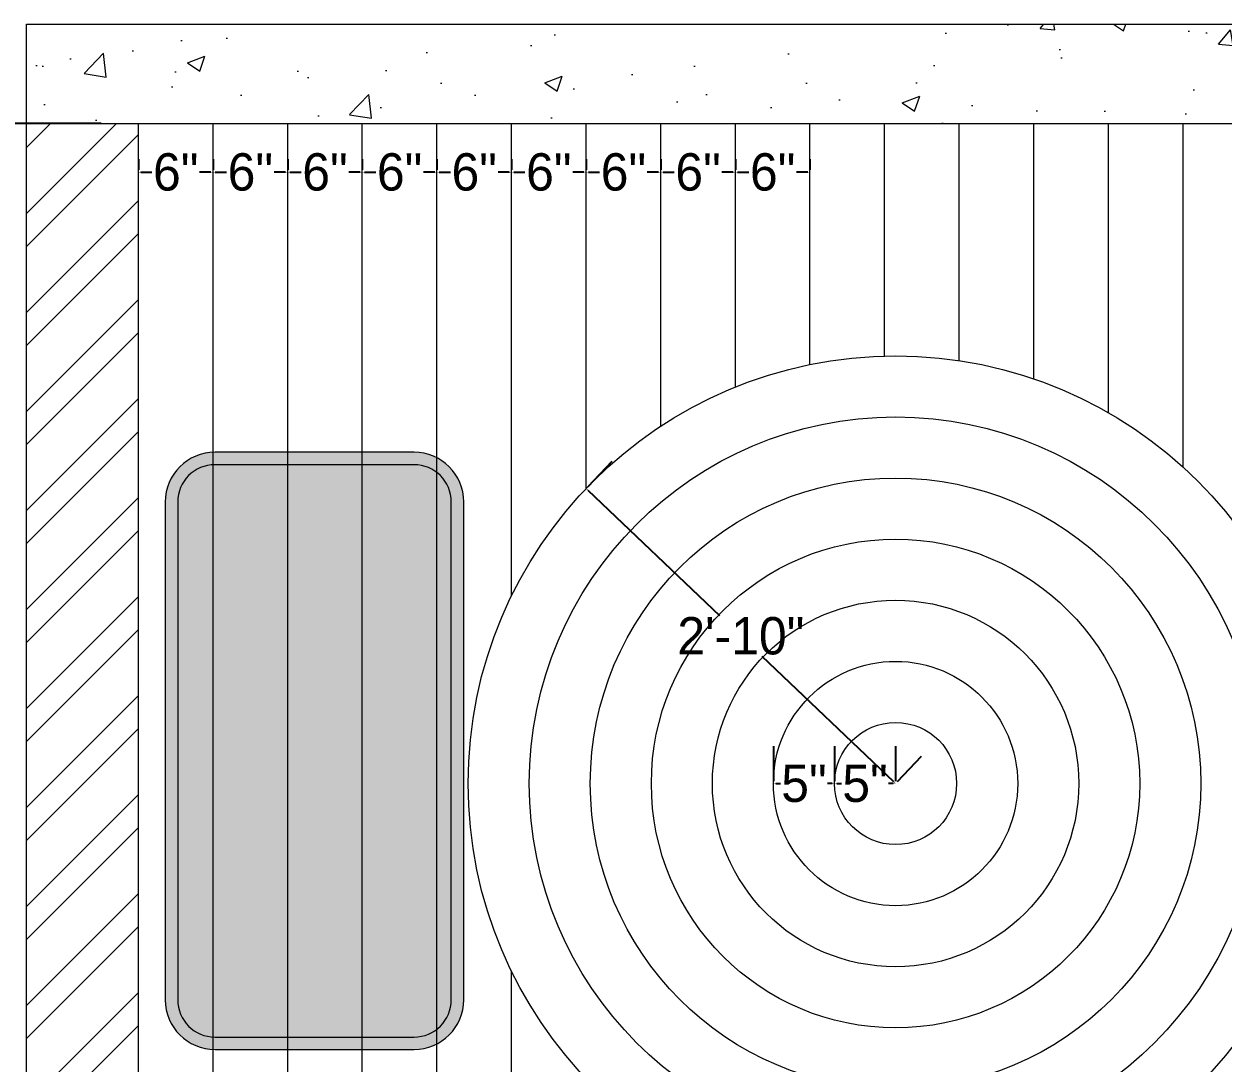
# Model space of a CAD drawing. Header units: inches. Extents: x 15448 to 46480, y -8154 to 0.
# Drawn here: x 22005.4 to 22101.9, y -3948.2 to -3864.6 of the extents above; entities that cross this region are included whole.
import ezdxf

# ---------------------------------------------------------------- set-up
doc = ezdxf.new("R2010")
doc.units = ezdxf.units.IN
doc.header["$MEASUREMENT"] = 0
doc.layers.add('IEL-HATCH-002', color=7, linetype='Continuous')
doc.styles.add('b.k', font='verdana.ttf')
doc.styles.add('HEMI', font='stylu.ttf')
doc.dimstyles.new('STANDARD$0', dxfattribs={"dimscale": 0, "dimtxt": 6, "dimasz": 3, "dimexe": 2, "dimexo": 2, "dimgap": 0, "dimtad": 0, "dimtih": 1, "dimtoh": 1, "dimdec": 1, "dimzin": 0, "dimdsep": 46, "dimlunit": 4, "dimtxsty": 'b.k', "dimcen": 2.5, "dimclrd": 256, "dimclre": 256, "dimclrt": 256, "dimadec": 0, "dimazin": 0, "dimtfac": 1, "dimtdec": 1, "dimtofl": 0, "dimtmove": 2, "dimatfit": 2, "dimfxl": 1, "dimfrac": 2, "dimtolj": 1, "dimtzin": 0, "dimlwd": 9, "dimlwe": 9, "dimarcsym": 0})

# ---------------------------------------------------------------- blocks, each defined once
blk = doc.blocks.new('*D575')
at = {"color": 254, "lineweight": -2, "transparency": 16777216}
for p, q in [((22070.56124731913, -3922.628085272334), (22070.56124731913, -3925.448085272334)), ((22075.47082283236, -3922.628085272334), (22075.47082283236, -3925.448085272334))]:
    blk.add_line(p, q, dxfattribs=at)
at = {"color": 5, "lineweight": -2, "transparency": 16777216}
for p, q in [((22070.74124731913, -3925.628085272334), (22071.12186230854, -3925.628085272334)), ((22075.29082283236, -3925.628085272334), (22074.91020784295, -3925.628085272334))]:
    blk.add_line(p, q, dxfattribs=at)
at = {"color": 5, "transparency": 16777216}
for points in [[(22070.74124731913, -3925.598085272334), (22070.74124731913, -3925.658085272334), (22070.56124731913, -3925.628085272334)], [(22075.29082283236, -3925.598085272334), (22075.29082283236, -3925.658085272334), (22075.47082283236, -3925.628085272334)]]:
    blk.add_solid(points, dxfattribs=at)
at = {"layer": 'Defpoints', "color": 0, "transparency": 16777216}
for p in [(22070.56124731913, -3925.628085272334), (22070.56124731913, -3925.628085272334), (22075.47082283236, -3925.628085272334)]:
    blk.add_point(p, dxfattribs=at)
at = {"color": 5, "lineweight": 5, "transparency": 16777216, "insert": (22073.01603507574, -3925.628085272334), "char_height": 3, "attachment_point": 5, "style": 'HEMI'}
blk.add_mtext('\\A1;5"', dxfattribs=at)
blk = doc.blocks.new('*D576')
at = {"color": 254, "lineweight": -2, "transparency": 16777216}
for p, q in [((22065.6516718059, -3922.628085272337), (22065.6516718059, -3925.448085272334)), ((22070.56124731913, -3922.628085272335), (22070.56124731913, -3925.448085272334))]:
    blk.add_line(p, q, dxfattribs=at)
at = {"color": 5, "lineweight": -2, "transparency": 16777216}
for p, q in [((22065.8316718059, -3925.628085272334), (22066.21228679531, -3925.628085272334)), ((22070.38124731913, -3925.628085272334), (22070.00063232972, -3925.628085272334))]:
    blk.add_line(p, q, dxfattribs=at)
at = {"color": 5, "transparency": 16777216}
for points in [[(22065.8316718059, -3925.598085272334), (22065.8316718059, -3925.658085272334), (22065.6516718059, -3925.628085272334)], [(22070.38124731913, -3925.598085272334), (22070.38124731913, -3925.658085272334), (22070.56124731913, -3925.628085272334)]]:
    blk.add_solid(points, dxfattribs=at)
at = {"layer": 'Defpoints', "color": 0, "transparency": 16777216}
for p in [(22065.6516718059, -3925.628085272337), (22065.6516718059, -3925.628085272334), (22070.56124731913, -3925.628085272335)]:
    blk.add_point(p, dxfattribs=at)
at = {"color": 5, "lineweight": 5, "transparency": 16777216, "insert": (22068.10645956252, -3925.628085272334), "char_height": 3, "attachment_point": 5, "style": 'HEMI'}
blk.add_mtext('\\A1;5"', dxfattribs=at)
blk = doc.blocks.new('*D577')
at = {"color": 254, "lineweight": -2, "transparency": 16777216}
for p, q in [((22052.6591010192, -3899.749174897221), (22050.71381721459, -3901.790809271799)), ((22077.54027368834, -3923.45613381001), (22075.59498988372, -3925.497768184588))]:
    blk.add_line(p, q, dxfattribs=at)
at = {"color": 5, "lineweight": -2, "transparency": 16777216}
for p, q in [((22050.71996725097, -3902.045293410898), (22061.30501145487, -3912.13079908094)), ((22075.34050574463, -3925.503918220969), (22064.75546154073, -3915.418412550927))]:
    blk.add_line(p, q, dxfattribs=at)
at = {"color": 5, "transparency": 16777216}
for points in [[(22050.74066175953, -3902.023573896273), (22050.69927274241, -3902.067012925521), (22050.58965016323, -3901.921126359539)], [(22075.36120025318, -3925.482198706344), (22075.31981123606, -3925.525637735593), (22075.47082283237, -3925.628085272328)]]:
    blk.add_solid(points, dxfattribs=at)
at = {"layer": 'Defpoints', "color": 0, "transparency": 16777216}
for p in [(22050.58965016322, -3901.921126359544), (22050.58965016323, -3901.921126359539), (22075.47082283236, -3925.628085272334)]:
    blk.add_point(p, dxfattribs=at)
at = {"color": 5, "lineweight": 5, "transparency": 16777216, "insert": (22063.0302364978, -3913.774605815932), "char_height": 3, "attachment_point": 5, "style": 'HEMI'}
blk.add_mtext('\\A1;2\'-10"', dxfattribs=at)
blk = doc.blocks.new('*D518')
at = {"color": 254, "lineweight": -2, "transparency": 16777216}
for p, q in [((22032.58965016323, -3875.461505733869), (22032.58965016323, -3876.313394874235)), ((22038.58965016325, -3875.461505733869), (22038.58965016325, -3876.313394874235))]:
    blk.add_line(p, q, dxfattribs=at)
at = {"color": 5, "lineweight": -2, "transparency": 16777216}
for p, q in [((22032.76965016323, -3876.493394874235), (22033.67022117349, -3876.493394874235)), ((22038.40965016324, -3876.493394874235), (22037.50907915299, -3876.493394874235))]:
    blk.add_line(p, q, dxfattribs=at)
at = {"color": 5, "transparency": 16777216}
for points in [[(22032.76965016323, -3876.463394874234), (22032.76965016323, -3876.523394874235), (22032.58965016323, -3876.493394874235)], [(22038.40965016324, -3876.463394874234), (22038.40965016324, -3876.523394874235), (22038.58965016325, -3876.493394874235)]]:
    blk.add_solid(points, dxfattribs=at)
at = {"layer": 'Defpoints', "color": 0, "transparency": 16777216}
for p in [(22032.58965016323, -3876.493394874235), (22032.58965016323, -3878.461505733869), (22038.58965016325, -3878.461505733869)]:
    blk.add_point(p, dxfattribs=at)
at = {"color": 5, "lineweight": 5, "transparency": 16777216, "insert": (22035.58965016324, -3876.493394874235), "char_height": 3, "attachment_point": 5, "style": 'HEMI'}
blk.add_mtext('\\A1;6"', dxfattribs=at)
blk = doc.blocks.new('*D519')
at = {"color": 254, "lineweight": -2, "transparency": 16777216}
for p, q in [((22026.58965016323, -3875.461505733869), (22026.58965016323, -3876.313394874235)), ((22032.58965016323, -3875.461505733869), (22032.58965016323, -3876.313394874235))]:
    blk.add_line(p, q, dxfattribs=at)
at = {"color": 5, "lineweight": -2, "transparency": 16777216}
for p, q in [((22026.76965016323, -3876.493394874235), (22027.67022117348, -3876.493394874235)), ((22032.40965016323, -3876.493394874235), (22031.50907915298, -3876.493394874235))]:
    blk.add_line(p, q, dxfattribs=at)
at = {"color": 5, "transparency": 16777216}
for points in [[(22026.76965016323, -3876.463394874234), (22026.76965016323, -3876.523394874235), (22026.58965016323, -3876.493394874235)], [(22032.40965016323, -3876.463394874234), (22032.40965016323, -3876.523394874235), (22032.58965016323, -3876.493394874235)]]:
    blk.add_solid(points, dxfattribs=at)
at = {"layer": 'Defpoints', "color": 0, "transparency": 16777216}
for p in [(22026.58965016323, -3876.493394874235), (22026.58965016323, -3878.461505733869), (22032.58965016323, -3878.461505733869)]:
    blk.add_point(p, dxfattribs=at)
at = {"color": 5, "lineweight": 5, "transparency": 16777216, "insert": (22029.58965016323, -3876.493394874235), "char_height": 3, "attachment_point": 5, "style": 'HEMI'}
blk.add_mtext('\\A1;6"', dxfattribs=at)
blk = doc.blocks.new('*D520')
at = {"color": 254, "lineweight": -2, "transparency": 16777216}
for p, q in [((22020.58965016323, -3875.461505733869), (22020.58965016323, -3876.313394874235)), ((22026.58965016323, -3875.461505733869), (22026.58965016323, -3876.313394874235))]:
    blk.add_line(p, q, dxfattribs=at)
at = {"color": 5, "lineweight": -2, "transparency": 16777216}
for p, q in [((22020.76965016323, -3876.493394874235), (22021.67022117348, -3876.493394874235)), ((22026.40965016323, -3876.493394874235), (22025.50907915298, -3876.493394874235))]:
    blk.add_line(p, q, dxfattribs=at)
at = {"color": 5, "transparency": 16777216}
for points in [[(22020.76965016323, -3876.463394874234), (22020.76965016323, -3876.523394874235), (22020.58965016323, -3876.493394874235)], [(22026.40965016323, -3876.463394874234), (22026.40965016323, -3876.523394874235), (22026.58965016323, -3876.493394874235)]]:
    blk.add_solid(points, dxfattribs=at)
at = {"layer": 'Defpoints', "color": 0, "transparency": 16777216}
for p in [(22020.58965016323, -3876.493394874235), (22020.58965016323, -3878.461505733869), (22026.58965016323, -3878.461505733869)]:
    blk.add_point(p, dxfattribs=at)
at = {"color": 5, "lineweight": 5, "transparency": 16777216, "insert": (22023.58965016323, -3876.493394874235), "char_height": 3, "attachment_point": 5, "style": 'HEMI'}
blk.add_mtext('\\A1;6"', dxfattribs=at)
blk = doc.blocks.new('*D521')
at = {"color": 254, "lineweight": -2, "transparency": 16777216}
for p, q in [((22014.58965016323, -3875.461505733869), (22014.58965016323, -3876.313394874235)), ((22020.58965016323, -3875.461505733869), (22020.58965016323, -3876.313394874235))]:
    blk.add_line(p, q, dxfattribs=at)
at = {"color": 5, "lineweight": -2, "transparency": 16777216}
for p, q in [((22014.76965016323, -3876.493394874235), (22015.67022117348, -3876.493394874235)), ((22020.40965016323, -3876.493394874235), (22019.50907915298, -3876.493394874235))]:
    blk.add_line(p, q, dxfattribs=at)
at = {"color": 5, "transparency": 16777216}
for points in [[(22014.76965016323, -3876.463394874234), (22014.76965016323, -3876.523394874235), (22014.58965016323, -3876.493394874235)], [(22020.40965016323, -3876.463394874234), (22020.40965016323, -3876.523394874235), (22020.58965016323, -3876.493394874235)]]:
    blk.add_solid(points, dxfattribs=at)
at = {"layer": 'Defpoints', "color": 0, "transparency": 16777216}
for p in [(22014.58965016323, -3876.493394874235), (22014.58965016323, -3878.461505733869), (22020.58965016323, -3878.461505733869)]:
    blk.add_point(p, dxfattribs=at)
at = {"color": 5, "lineweight": 5, "transparency": 16777216, "insert": (22017.58965016323, -3876.493394874235), "char_height": 3, "attachment_point": 5, "style": 'HEMI'}
blk.add_mtext('\\A1;6"', dxfattribs=at)
blk = doc.blocks.new('*D582')
at = {"color": 254, "lineweight": -2, "transparency": 16777216}
for p, q in [((22011.58965016324, -3872.586599413567), (22001.19774395362, -3872.586599413567)), ((22011.58965016324, -3992.586599413567), (22001.19774395362, -3992.586599413567))]:
    blk.add_line(p, q, dxfattribs=at)
at = {"color": 5, "lineweight": -2, "transparency": 16777216}
for p, q in [((22001.37774395362, -3872.766599413567), (22001.37774395362, -3930.942792678575)), ((22001.37774395362, -3992.406599413568), (22001.37774395362, -3934.23040614856))]:
    blk.add_line(p, q, dxfattribs=at)
at = {"color": 5, "transparency": 16777216}
for points in [[(22001.34774395363, -3872.766599413567), (22001.40774395362, -3872.766599413567), (22001.37774395362, -3872.586599413567)], [(22001.34774395363, -3992.406599413568), (22001.40774395362, -3992.406599413568), (22001.37774395362, -3992.586599413567)]]:
    blk.add_solid(points, dxfattribs=at)
at = {"layer": 'Defpoints', "color": 0, "transparency": 16777216}
for p in [(22014.58965016324, -3872.586599413567), (22001.37774395362, -3992.586599413567), (22014.58965016324, -3992.586599413567)]:
    blk.add_point(p, dxfattribs=at)
at = {"color": 5, "lineweight": 5, "transparency": 16777216, "insert": (22001.37774395362, -3932.586599413573), "char_height": 3, "attachment_point": 5, "style": 'HEMI'}
blk.add_mtext("\\A1;10'", dxfattribs=at)
blk = doc.blocks.new('*D522')
at = {"color": 254, "lineweight": -2, "transparency": 16777216}
for p, q in [((22038.58965016325, -3875.461505733869), (22038.58965016325, -3876.313394874235)), ((22044.58965016323, -3875.461505733869), (22044.58965016323, -3876.313394874235))]:
    blk.add_line(p, q, dxfattribs=at)
at = {"color": 5, "lineweight": -2, "transparency": 16777216}
for p, q in [((22038.76965016325, -3876.493394874235), (22039.67022117349, -3876.493394874235)), ((22044.40965016323, -3876.493394874235), (22043.50907915299, -3876.493394874235))]:
    blk.add_line(p, q, dxfattribs=at)
at = {"color": 5, "transparency": 16777216}
for points in [[(22038.76965016325, -3876.463394874234), (22038.76965016325, -3876.523394874235), (22038.58965016325, -3876.493394874235)], [(22044.40965016323, -3876.463394874234), (22044.40965016323, -3876.523394874235), (22044.58965016323, -3876.493394874235)]]:
    blk.add_solid(points, dxfattribs=at)
at = {"layer": 'Defpoints', "color": 0, "transparency": 16777216}
for p in [(22044.58965016323, -3876.493394874235), (22038.58965016325, -3878.461505733869), (22044.58965016323, -3878.461505733869)]:
    blk.add_point(p, dxfattribs=at)
at = {"color": 5, "lineweight": 5, "transparency": 16777216, "insert": (22041.58965016324, -3876.493394874235), "char_height": 3, "attachment_point": 5, "style": 'HEMI'}
blk.add_mtext('\\A1;6"', dxfattribs=at)
blk = doc.blocks.new('*D523')
at = {"color": 254, "lineweight": -2, "transparency": 16777216}
for p, q in [((22044.58965016323, -3875.461505733869), (22044.58965016323, -3876.313394874235)), ((22050.58965016323, -3875.461505733869), (22050.58965016323, -3876.313394874235))]:
    blk.add_line(p, q, dxfattribs=at)
at = {"color": 5, "lineweight": -2, "transparency": 16777216}
for p, q in [((22044.76965016323, -3876.493394874235), (22045.67022117348, -3876.493394874235)), ((22050.40965016323, -3876.493394874235), (22049.50907915298, -3876.493394874235))]:
    blk.add_line(p, q, dxfattribs=at)
at = {"color": 5, "transparency": 16777216}
for points in [[(22044.76965016323, -3876.463394874234), (22044.76965016323, -3876.523394874235), (22044.58965016323, -3876.493394874235)], [(22050.40965016323, -3876.463394874234), (22050.40965016323, -3876.523394874235), (22050.58965016323, -3876.493394874235)]]:
    blk.add_solid(points, dxfattribs=at)
at = {"layer": 'Defpoints', "color": 0, "transparency": 16777216}
for p in [(22050.58965016323, -3876.493394874235), (22044.58965016323, -3878.461505733869), (22050.58965016323, -3878.461505733869)]:
    blk.add_point(p, dxfattribs=at)
at = {"color": 5, "lineweight": 5, "transparency": 16777216, "insert": (22047.58965016323, -3876.493394874235), "char_height": 3, "attachment_point": 5, "style": 'HEMI'}
blk.add_mtext('\\A1;6"', dxfattribs=at)
blk = doc.blocks.new('*D524')
at = {"color": 254, "lineweight": -2, "transparency": 16777216}
for p, q in [((22050.58965016323, -3875.461505733869), (22050.58965016323, -3876.313394874235)), ((22056.58965016323, -3875.461505733869), (22056.58965016323, -3876.313394874235))]:
    blk.add_line(p, q, dxfattribs=at)
at = {"color": 5, "lineweight": -2, "transparency": 16777216}
for p, q in [((22050.76965016323, -3876.493394874235), (22051.67022117348, -3876.493394874235)), ((22056.40965016323, -3876.493394874235), (22055.50907915298, -3876.493394874235))]:
    blk.add_line(p, q, dxfattribs=at)
at = {"color": 5, "transparency": 16777216}
for points in [[(22050.76965016323, -3876.463394874234), (22050.76965016323, -3876.523394874235), (22050.58965016323, -3876.493394874235)], [(22056.40965016323, -3876.463394874234), (22056.40965016323, -3876.523394874235), (22056.58965016323, -3876.493394874235)]]:
    blk.add_solid(points, dxfattribs=at)
at = {"layer": 'Defpoints', "color": 0, "transparency": 16777216}
for p in [(22056.58965016323, -3876.493394874235), (22050.58965016323, -3878.461505733869), (22056.58965016323, -3878.461505733869)]:
    blk.add_point(p, dxfattribs=at)
at = {"color": 5, "lineweight": 5, "transparency": 16777216, "insert": (22053.58965016323, -3876.493394874235), "char_height": 3, "attachment_point": 5, "style": 'HEMI'}
blk.add_mtext('\\A1;6"', dxfattribs=at)
blk = doc.blocks.new('*D525')
at = {"color": 254, "lineweight": -2, "transparency": 16777216}
for p, q in [((22056.58965016323, -3875.461505733869), (22056.58965016323, -3876.313394874235)), ((22062.58965016323, -3875.461505733869), (22062.58965016323, -3876.313394874235))]:
    blk.add_line(p, q, dxfattribs=at)
at = {"color": 5, "lineweight": -2, "transparency": 16777216}
for p, q in [((22056.76965016323, -3876.493394874235), (22057.67022117348, -3876.493394874235)), ((22062.40965016323, -3876.493394874235), (22061.50907915298, -3876.493394874235))]:
    blk.add_line(p, q, dxfattribs=at)
at = {"color": 5, "transparency": 16777216}
for points in [[(22056.76965016323, -3876.463394874234), (22056.76965016323, -3876.523394874235), (22056.58965016323, -3876.493394874235)], [(22062.40965016323, -3876.463394874234), (22062.40965016323, -3876.523394874235), (22062.58965016323, -3876.493394874235)]]:
    blk.add_solid(points, dxfattribs=at)
at = {"layer": 'Defpoints', "color": 0, "transparency": 16777216}
for p in [(22062.58965016323, -3876.493394874235), (22056.58965016323, -3878.461505733869), (22062.58965016323, -3878.461505733869)]:
    blk.add_point(p, dxfattribs=at)
at = {"color": 5, "lineweight": 5, "transparency": 16777216, "insert": (22059.58965016323, -3876.493394874235), "char_height": 3, "attachment_point": 5, "style": 'HEMI'}
blk.add_mtext('\\A1;6"', dxfattribs=at)
blk = doc.blocks.new('*D526')
at = {"color": 254, "lineweight": -2, "transparency": 16777216}
for p, q in [((22062.58965016323, -3875.461505733869), (22062.58965016323, -3876.313394874235)), ((22068.58965016323, -3875.461505733869), (22068.58965016323, -3876.313394874235))]:
    blk.add_line(p, q, dxfattribs=at)
at = {"color": 5, "lineweight": -2, "transparency": 16777216}
for p, q in [((22062.76965016323, -3876.493394874235), (22063.67022117348, -3876.493394874235)), ((22068.40965016323, -3876.493394874235), (22067.50907915298, -3876.493394874235))]:
    blk.add_line(p, q, dxfattribs=at)
at = {"color": 5, "transparency": 16777216}
for points in [[(22062.76965016323, -3876.463394874234), (22062.76965016323, -3876.523394874235), (22062.58965016323, -3876.493394874235)], [(22068.40965016323, -3876.463394874234), (22068.40965016323, -3876.523394874235), (22068.58965016323, -3876.493394874235)]]:
    blk.add_solid(points, dxfattribs=at)
at = {"layer": 'Defpoints', "color": 0, "transparency": 16777216}
for p in [(22068.58965016323, -3876.493394874235), (22062.58965016323, -3878.461505733869), (22068.58965016323, -3878.461505733869)]:
    blk.add_point(p, dxfattribs=at)
at = {"color": 5, "lineweight": 5, "transparency": 16777216, "insert": (22065.58965016323, -3876.493394874235), "char_height": 3, "attachment_point": 5, "style": 'HEMI'}
blk.add_mtext('\\A1;6"', dxfattribs=at)

msp = doc.modelspace()

# ---------------------------------------------------------------- hatches: boundary and pattern name
at = {"layer": 'IEL-HATCH-002', "lineweight": 5, "true_color": 0x636466, "transparency": 33554687}
h = msp.add_hatch(dxfattribs=at)
h.set_pattern_fill('AR-CONC', color=251, scale=2)
h.set_pattern_definition([(49.99999999999999, (2504.221871794845, -153.5460247386563), (14.34520365201507, -1.255042699651902), [1.5, -16.5]), (355, (2504.221871794845, -153.5460247386563), (-2.77502667226, 15.04384267400024), [1.2, -13.2]), (100.45144446, (2505.417305414845, -153.6506116186565), (11.57017693454224, 13.78879981937259), [1.274803839999997, -14.02284223999998]), (46.18420000000001, (2504.221871794845, -149.5460247386563), (21.34482661343145, -3.310385615861531), [2.25, -24.75]), (96.63563549, (2506.000606694844, -149.8218908786562), (18.69323891348457, 19.48237201549101), [1.91220684, -21.0342752]), (351.1841639899999, (2504.221871794845, -149.5460247386563), (18.69323890109546, 19.4823720053998), [1.8, -19.80000002]), (21, (2506.221871794845, -150.5460247386563), (11.93814104236923, -8.052377813306776), [1.5, -16.5]), (326.0000000000001, (2506.221871794845, -150.5460247386563), (4.866306638431634, 14.50300090093706), [1.2, -13.2]), (71.45144474, (2507.216716874846, -151.2170562186561), (16.80444753459942, 6.450623056127077), [1.2748038, -14.02284224]), (37.50000000000001, (2504.221871794845, -153.5460247386563), (0.2431971063458134, 6.65787707662623), [0, -13.04, 0, -13.4, 0, -13.25]), (7.499999999999999, (2504.221871794845, -153.5460247386563), (5.261390748842972, 7.888234237647205), [0, -7.64, 0, -12.74, 0, -5.05]), (327.5, (2499.761871794846, -153.5460247386563), (10.67644872344818, -0.4510974346875951), [0, -5, 0, -15.6, 0, -20.7]), (317.5, (2497.761871794846, -153.5460247386563), (11.66372338684772, 2.002099646646355), [0, -6.5, 0, -10.36, 0, -14.7])])
h.paths.add_polyline_path([(22191.58965016324, -3872.586599413566), (22191.58965016324, -3864.586599413565), (22005.58965016323, -3864.586599413566), (22005.58965016323, -3872.586599413566)])
at = {"layer": 'IEL-HATCH-002', "lineweight": 5, "true_color": 0xf27172, "transparency": 33554687}
h = msp.add_hatch(dxfattribs=at)
h.set_pattern_fill('ANSI32', color=11, scale=15)
h.set_pattern_definition([(45, (0, 0), (-3.97747564417433, 3.97747564417433), []), (45, (2.651650425, 0), (-3.97747564417433, 3.97747564417433), [])])
h.paths.add_polyline_path([(22014.58965016323, -3872.586599413566), (22005.58965016323, -3872.586599413566), (22005.58965016323, -3992.586599413566), (22014.58965016323, -3992.586599413566)])
h.paths.add_polyline_path([(22191.58965016324, -3872.586599413566), (22182.58965016324, -3872.586599413566), (22182.58965016324, -3992.586599413566), (22191.58965016324, -3992.586599413566)])
at = {"layer": 'IEL-HATCH-002', "lineweight": 5, "true_color": 0x000000, "transparency": 33554687}
h = msp.add_hatch(color=18, dxfattribs=at)
h.dxf.hatch_style = 1
h.paths.add_polyline_path([(22023.21078149732, -3946.004955195358), (22020.74765786765, -3946.004955195358, -0.4142135623730951), (22017.74765786765, -3943.004955195358), (22017.74765786765, -3903.004955195358, -0.4142135623730951), (22020.74765786765, -3900.004955195358), (22023.21078149732, -3900.004955195358), (22023.21078149732, -3899.004955195358), (22020.74765786765, -3899.004955195358, 0.2780557145472379), (22017.21078149732, -3901.136665726075), (22017.21078149732, -3944.873244664645, 0.278055714546983), (22020.74765786765, -3947.004955195358), (22023.21078149732, -3947.004955195358)])
h.paths.add_polyline_path([(22029.21078149732, -3946.004955195358), (22023.21078149732, -3946.004955195358), (22023.21078149732, -3947.004955195358), (22029.21078149732, -3947.004955195358)])
h.paths.add_polyline_path([(22035.21078149732, -3946.004955195358), (22029.21078149732, -3946.004955195358), (22029.21078149732, -3947.004955195358), (22035.21078149732, -3947.004955195358)])
h.paths.add_polyline_path([(22040.74765786765, -3943.004955195358), (22040.74765786765, -3939.721620805224, -0.0194404365974974), (22039.74765786765, -3937.244416501222), (22039.74765786765, -3943.004955195358, -0.4142135623730951), (22036.74765786765, -3946.004955195358), (22035.21078149732, -3946.004955195358), (22035.21078149732, -3947.004955195358), (22036.74765786765, -3947.004955195358, 0.4142135623730951)])
h.paths.add_polyline_path([(22040.74765786765, -3911.534549739444, 0.01944043659749739), (22039.74765786765, -3914.011754043446), (22039.74765786765, -3937.244416501222, 0.01944043659749866), (22040.74765786765, -3939.721620805224)])
h.paths.add_polyline_path([(22040.74765786765, -3903.004955195358, 0.4142135623730951), (22036.74765786765, -3899.004955195358), (22035.21078149732, -3899.004955195358), (22035.21078149732, -3900.004955195358), (22036.74765786765, -3900.004955195358, -0.4142135623730951), (22039.74765786765, -3903.004955195358), (22039.74765786765, -3914.011754043446, -0.01944043659749856), (22040.74765786765, -3911.534549739444)])
h.paths.add_polyline_path([(22035.21078149732, -3899.004955195358), (22029.21078149732, -3899.004955195358), (22029.21078149732, -3900.004955195358), (22035.21078149732, -3900.004955195358)])
h.paths.add_polyline_path([(22029.21078149732, -3899.004955195358), (22023.21078149732, -3899.004955195358), (22023.21078149732, -3900.004955195358), (22029.21078149732, -3900.004955195358)])
at = {"layer": 'IEL-HATCH-002', "lineweight": 5, "transparency": 33554687}
h = msp.add_hatch(color=256, dxfattribs=at)
h.dxf.hatch_style = 1
h.set_gradient(color1=(122, 175, 223))
h.paths.add_polyline_path([(22039.74765786765, -3903.004955195358, 0.4142135623730951), (22036.74765786765, -3900.004955195358), (22020.74765786765, -3900.004955195358, 0.4142135623730951), (22017.74765786765, -3903.004955195358), (22017.74765786765, -3943.004955195358, 0.4142135623730951), (22020.74765786765, -3946.004955195358), (22036.74765786765, -3946.004955195358, 0.4142135623730951), (22039.74765786765, -3943.004955195358)])
at = {"layer": 'IEL-HATCH-002', "lineweight": 5, "true_color": 0x000000, "transparency": 33554687}
h = msp.add_hatch(color=18, dxfattribs=at)
h.dxf.hatch_style = 1
h.paths.add_polyline_path([(22017.21078149732, -3901.136665726075, 0.1220955591859409), (22016.74765786765, -3903.004955195358), (22016.74765786765, -3943.004955195358, 0.1220955591861808), (22017.21078149732, -3944.873244664645)])

# ---------------------------------------------------------------- linework, layer by layer
at = {"lineweight": 5}
for p, q in [((22005.58965016323, -3864.586599413566), (22191.58965016324, -3864.586599413565)), ((22005.58965016323, -3872.586599413566), (22005.58965016323, -3864.586599413565)), ((22005.58965016323, -3992.586599413566), (22005.58965016323, -3872.586599413566)), ((22005.58965016323, -3872.586599413566), (22191.58965016324, -3872.586599413566)), ((22014.58965016323, -3992.586599413566), (22014.58965016323, -3872.586599413566))]:
    msp.add_line(p, q, dxfattribs=at)
at = {"color": 252, "lineweight": 5, "true_color": 0x939598}
for p, q in [((22020.58965016323, -3962.586599413566), (22020.58965016323, -3872.586599413566)), ((22026.58965016323, -3962.586599413565), (22026.58965016323, -3872.586599413566)), ((22032.58965016323, -3962.586599413566), (22032.58965016323, -3872.586599413566)), ((22038.58965016323, -3962.586599413565), (22038.58965016323, -3872.586599413566)), ((22044.58965016323, -3910.546778005938), (22044.58965016323, -3872.586599413566)), ((22050.58965016323, -3901.921126359541), (22050.58965016323, -3872.586599413566)), ((22056.58965016323, -3896.912340933688), (22056.58965016323, -3872.586599413566)), ((22062.58965016323, -3893.766383419608), (22062.58965016323, -3872.586599413566)), ((22068.58965016323, -3891.956998016626), (22068.58965016323, -3872.586599413566)), ((22074.58965016323, -3891.272355196973), (22074.58965016323, -3872.586599413566)), ((22080.58965016323, -3891.644408881446), (22080.58965016323, -3872.586599413566)), ((22086.58965016323, -3893.109408591539), (22086.58965016323, -3872.586599413566)), ((22092.58965016323, -3895.828112032419), (22092.58965016323, -3872.586599413566)), ((22098.58965016323, -3900.199509277417), (22098.58965016323, -3872.586599413566)), ((22038.58965016323, -3962.586599413566), (22038.58965016323, -3939.134777414936)), ((22044.58965016323, -3962.586599413566), (22044.58965016323, -3940.709392538731))]:
    msp.add_line(p, q, dxfattribs=at)
at = {"lineweight": 5}
for points in [[(22016.74765786765, -3903.004955195358), (22016.74765786765, -3943.004955195358, 0.414213562373095), (22020.74765786765, -3947.004955195358), (22036.74765786765, -3947.004955195358, 0.414213562373095), (22040.74765786765, -3943.004955195358), (22040.74765786765, -3903.004955195358, 0.414213562373095), (22036.74765786765, -3899.004955195358), (22020.74765786765, -3899.004955195358, 0.414213562373095)], [(22017.74765786765, -3903.004955195358), (22017.74765786765, -3943.004955195358, 0.4142135623730951), (22020.74765786765, -3946.004955195358), (22036.74765786765, -3946.004955195358, 0.4142135623730951), (22039.74765786765, -3943.004955195358), (22039.74765786765, -3903.004955195358, 0.4142135623730951), (22036.74765786765, -3900.004955195358), (22020.74765786765, -3900.004955195358, 0.4142135623730951)]]:
    msp.add_lwpolyline(points, format="xyb", close=True, dxfattribs=at)
at = {"color": 252, "lineweight": 5, "true_color": 0x939598}
for radius in [34.36702859258958, 29.45745307936249, 24.54787756613541, 19.63830205290833, 14.72872653968125, 9.819151026454165, 4.909575513227082]:
    msp.add_circle((22075.47082283236, -3925.628085272334), radius, dxfattribs=at)

# ---------------------------------------------------------------- dimensions: what is measured, and where the dimension line sits
at = {"lineweight": 5}
dim = msp.add_linear_dim(base=(22001.37774395362, -3992.586599413567), p1=(22014.58965016323, -3872.586599413566), p2=(22014.58965016323, -3992.586599413566), angle=90, dimstyle='STANDARD$0', override={"dimscale": 1, "dimtxt": 3, "dimasz": 0.18, "dimexe": 0.18, "dimexo": 3, "dimgap": 0.09, "dimdec": 0, "dimtxsty": 'HEMI', "dimcen": 0.09, "dimclrd": 5, "dimclre": 254, "dimclrt": 5, "dimtdec": 0, "dimtmove": 0, "dimatfit": 3, "dimfxl": 0.03937007874015748, "dimfrac": 0, "dimlwd": 65534, "dimlwe": 65534, "dimarcsym": 1}, dxfattribs=at)
dim.commit()
dim.dimension.update_dxf_attribs({"geometry": '*D582', "text_midpoint": (22001.37774395362, -3932.586599413573)})
for base, p1, p2, picture, middle in [((22014.58965016323, -3876.493394874235), (22020.58965016323, -3878.461505733869), (22014.58965016323, -3878.461505733869), '*D521', (22017.58965016323, -3876.493394874235)), ((22020.58965016323, -3876.493394874235), (22026.58965016323, -3878.461505733869), (22020.58965016323, -3878.461505733869), '*D520', (22023.58965016323, -3876.493394874235)), ((22026.58965016323, -3876.493394874235), (22032.58965016323, -3878.461505733869), (22026.58965016323, -3878.461505733869), '*D519', (22029.58965016323, -3876.493394874235)), ((22032.58965016323, -3876.493394874235), (22038.58965016325, -3878.461505733869), (22032.58965016323, -3878.461505733869), '*D518', (22035.58965016324, -3876.493394874235)), ((22044.58965016323, -3876.493394874235), (22038.58965016325, -3878.461505733869), (22044.58965016323, -3878.461505733869), '*D522', (22041.58965016324, -3876.493394874235)), ((22050.58965016323, -3876.493394874235), (22044.58965016323, -3878.461505733869), (22050.58965016323, -3878.461505733869), '*D523', (22047.58965016323, -3876.493394874235)), ((22056.58965016323, -3876.493394874235), (22050.58965016323, -3878.461505733869), (22056.58965016323, -3878.461505733869), '*D524', (22053.58965016323, -3876.493394874235)), ((22062.58965016323, -3876.493394874235), (22056.58965016323, -3878.461505733869), (22062.58965016323, -3878.461505733869), '*D525', (22059.58965016323, -3876.493394874235)), ((22068.58965016323, -3876.493394874235), (22062.58965016323, -3878.461505733869), (22068.58965016323, -3878.461505733869), '*D526', (22065.58965016323, -3876.493394874235)), ((22065.6516718059, -3925.628085272334), (22070.56124731913, -3925.628085272335), (22065.6516718059, -3925.628085272337), '*D576', (22068.10645956252, -3925.628085272334)), ((22070.56124731913, -3925.628085272334), (22075.47082283236, -3925.628085272334), (22070.56124731913, -3925.628085272334), '*D575', (22073.01603507574, -3925.628085272334))]:
    dim = msp.add_linear_dim(base=base, p1=p1, p2=p2, dimstyle='STANDARD$0', override={"dimscale": 1, "dimtxt": 3, "dimasz": 0.18, "dimexe": 0.18, "dimexo": 3, "dimgap": 0.09, "dimdec": 0, "dimtxsty": 'HEMI', "dimcen": 0.09, "dimclrd": 5, "dimclre": 254, "dimclrt": 5, "dimtdec": 0, "dimtmove": 0, "dimatfit": 3, "dimfxl": 0.03937007874015748, "dimfrac": 0, "dimlwd": 65534, "dimlwe": 65534, "dimarcsym": 1}, dxfattribs=at)
    dim.commit()
    dim.dimension.update_dxf_attribs({"geometry": picture, "text_midpoint": middle})
dim = msp.add_aligned_dim(p1=(22075.47082283236, -3925.628085272334), p2=(22050.58965016322, -3901.921126359545), distance=-1.1806325435881844e-11, dimstyle='STANDARD$0', override={"dimscale": 1, "dimtxt": 3, "dimasz": 0.18, "dimexe": 0.18, "dimexo": 3, "dimgap": 0.09, "dimdec": 0, "dimtxsty": 'HEMI', "dimcen": 0.09, "dimclrd": 5, "dimclre": 254, "dimclrt": 5, "dimtdec": 0, "dimtmove": 0, "dimatfit": 3, "dimfxl": 0.03937007874015748, "dimfrac": 0, "dimlwd": 65534, "dimlwe": 65534, "dimarcsym": 1}, dxfattribs=at)
dim.commit()
dim.dimension.update_dxf_attribs({"geometry": '*D577', "text_midpoint": (22063.0302364978, -3913.774605815932)})

doc.saveas('drawing.dxf')
